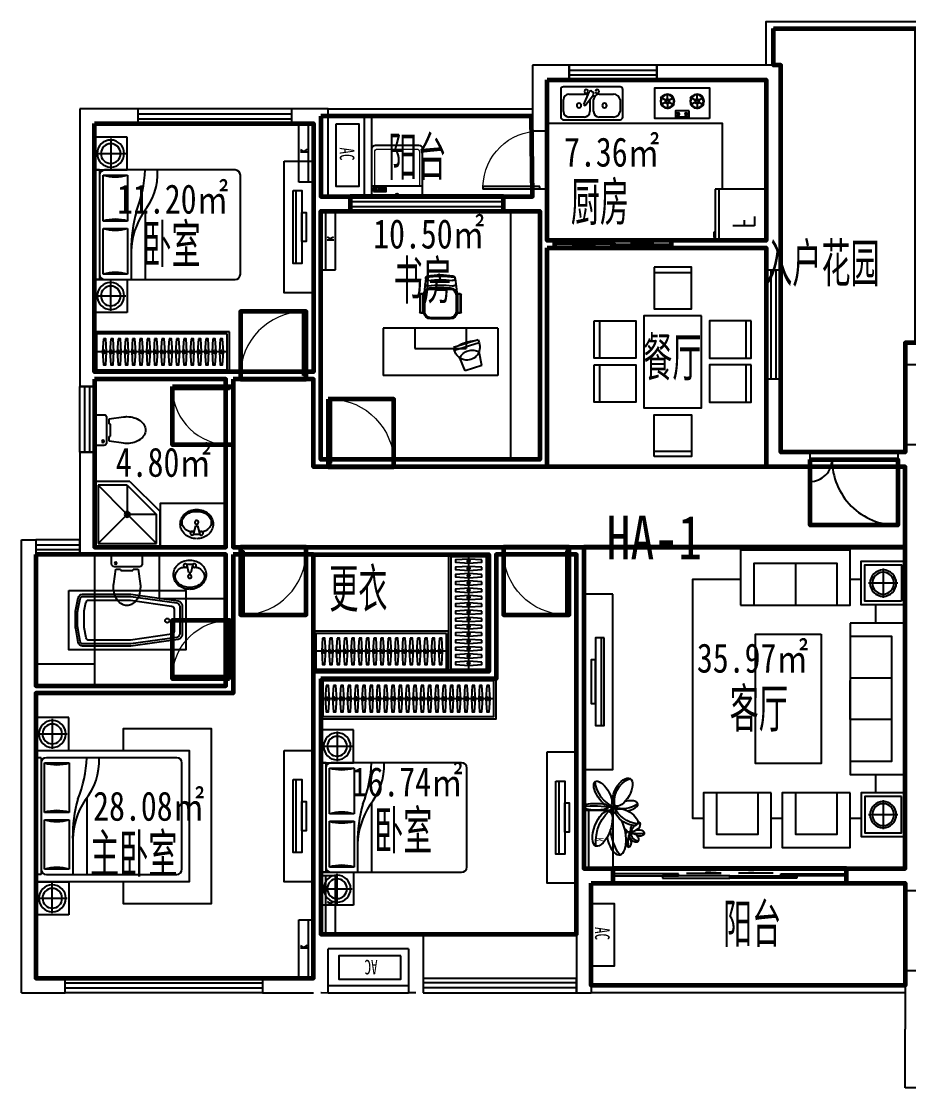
# Model space of a CAD drawing. Extents: x -546498 to -519398, y -751114 to -736514.
# Drawn here: x -546498 to -534348, y -751114 to -736514 of the extents above; entities that cross this region are included whole.
import ezdxf

# ---------------------------------------------------------------- set-up
doc = ezdxf.new("R2010")
doc.units = 0
doc.header["$LTSCALE"] = 1000
doc.header["$MEASUREMENT"] = 0
doc.linetypes.add('HIDDEN', pattern=[7.5, 5, -2.5])
doc.layers.get('0').update_dxf_attribs({"linetype": 'CONTINUOUS'})
for name, color, linetype in [('Balcony(阳台)', 11, 'CONTINUOUS'), ('Elec(电器)', 33, 'CONTINUOUS'), ('F', 8, 'CONTINUOUS'), ('FURN', 8, 'CONTINUOUS'), ('Furniture(家具)', 8, 'CONTINUOUS'), ('Lvtry(厨卫)', 136, 'CONTINUOUS'), ('Text(文字)', 7, 'CONTINUOUS'), ('TOTHER', 223, 'CONTINUOUS'), ('WALL', 2, 'CONTINUOUS'), ('WINDOW', 4, 'CONTINUOUS'), ('WINDOW_GROUND', 4, 'CONTINUOUS'), ('房间面积', 33, 'CONTINUOUS')]:
    doc.layers.add(name, color=color, linetype=linetype)
for name, color, linetype, lineweight in [('GT_卧室', 1, 'CONTINUOUS', 60), ('GT_卫生间', 5, 'CONTINUOUS', 60), ('GT_厨房', 4, 'CONTINUOUS', 60), ('GT_客厅', 2, 'CONTINUOUS', 60), ('GT_花园', 74, 'CONTINUOUS', 60), ('GT_衣帽间', 63, 'CONTINUOUS', 60), ('GT_过道', 30, 'CONTINUOUS', 60), ('GT_门', 80, 'CONTINUOUS', 60), ('GT_阳台', 6, 'CONTINUOUS', 60), ('GT_餐厅', 3, 'CONTINUOUS', 60)]:
    doc.layers.add(name, color=color, linetype=linetype, lineweight=lineweight)
doc.layers.add('GT_阳光房', color=240, linetype='CONTINUOUS', lineweight=60, true_color=0xf7085c)
doc.layers.get('0').off()
doc.styles.add('-黑体', font='simhei.ttf', dxfattribs={"width": 0.8})
doc.styles.add('_ZBHZ', font='simhei.ttf', dxfattribs={"width": 0.8})
doc.styles.add('HZ', font='zbtxt.shx', dxfattribs={"bigfont": 'zbhz.shx'})

# ---------------------------------------------------------------- blocks, each defined once
blk = doc.blocks.new('*U38')
blk.add_line((-970, -275), (820, -275))
for points in [[(-1000, 0), (850, 0), (850, -550), (-1000, -550)], [(-970, -30), (820, -30), (820, -520), (-970, -520)]]:
    blk.add_lwpolyline(points, close=True)
at = {"elevation": 0}
for points in [[(-874, -95), (-862, -275), (-874, -455), (-906, -455), (-918, -275), (-906, -95)], [(-774, -95), (-762, -275), (-774, -455), (-806, -455), (-818, -275), (-806, -95)], [(-674, -95), (-662, -275), (-674, -455), (-706, -455), (-718, -275), (-706, -95)], [(-574, -95), (-562, -275), (-574, -455), (-606, -455), (-618, -275), (-606, -95)], [(-474, -95), (-462, -275), (-474, -455), (-506, -455), (-518, -275), (-506, -95)], [(-374, -95), (-362, -275), (-374, -455), (-406, -455), (-418, -275), (-406, -95)], [(-274, -95), (-262, -275), (-274, -455), (-306, -455), (-318, -275), (-306, -95)], [(-174, -95), (-162, -275), (-174, -455), (-206, -455), (-218, -275), (-206, -95)], [(-74, -95), (-62, -275), (-74, -455), (-106, -455), (-118, -275), (-106, -95)], [(26, -95), (38, -275), (26, -455), (-6, -455), (-18, -275), (-6, -95)], [(126, -95), (138, -275), (126, -455), (94, -455), (82, -275), (94, -95)], [(226, -95), (238, -275), (226, -455), (194, -455), (182, -275), (194, -95)], [(326, -95), (338, -275), (326, -455), (294, -455), (282, -275), (294, -95)], [(426, -95), (438, -275), (426, -455), (394, -455), (382, -275), (394, -95)], [(526, -95), (538, -275), (526, -455), (494, -455), (482, -275), (494, -95)], [(626, -95), (638, -275), (626, -455), (594, -455), (582, -275), (594, -95)], [(726, -95), (738, -275), (726, -455), (694, -455), (682, -275), (694, -95)]]:
    blk.add_lwpolyline(points, close=True, dxfattribs=at)
at = {"ltscale": 15, "elevation": 0}
for points in [[(-894, -255), (-886, -255), (-886, -295), (-894, -295)], [(-794, -255), (-786, -255), (-786, -295), (-794, -295)], [(-694, -255), (-686, -255), (-686, -295), (-694, -295)], [(-594, -255), (-586, -255), (-586, -295), (-594, -295)], [(-494, -255), (-486, -255), (-486, -295), (-494, -295)], [(-394, -255), (-386, -255), (-386, -295), (-394, -295)], [(-294, -255), (-286, -255), (-286, -295), (-294, -295)], [(-194, -255), (-186, -255), (-186, -295), (-194, -295)], [(-94, -255), (-86, -255), (-86, -295), (-94, -295)], [(6, -255), (14, -255), (14, -295), (6, -295)], [(106, -255), (114, -255), (114, -295), (106, -295)], [(206, -255), (214, -255), (214, -295), (206, -295)], [(306, -255), (314, -255), (314, -295), (306, -295)], [(406, -255), (414, -255), (414, -295), (406, -295)], [(506, -255), (514, -255), (514, -295), (506, -295)], [(606, -255), (614, -255), (614, -295), (606, -295)], [(706, -255), (714, -255), (714, -295), (706, -295)]]:
    blk.add_lwpolyline(points, close=True, dxfattribs=at)
blk = doc.blocks.new('*U40')
blk.add_line((-970, -275), (570, -275))
for points in [[(-1000, 0), (600, 0), (600, -550), (-1000, -550)], [(-970, -30), (570, -30), (570, -520), (-970, -520)]]:
    blk.add_lwpolyline(points, close=True)
at = {"elevation": 0}
for points in [[(-874, -95), (-862, -275), (-874, -455), (-906, -455), (-918, -275), (-906, -95)], [(-774, -95), (-762, -275), (-774, -455), (-806, -455), (-818, -275), (-806, -95)], [(-674, -95), (-662, -275), (-674, -455), (-706, -455), (-718, -275), (-706, -95)], [(-574, -95), (-562, -275), (-574, -455), (-606, -455), (-618, -275), (-606, -95)], [(-474, -95), (-462, -275), (-474, -455), (-506, -455), (-518, -275), (-506, -95)], [(-374, -95), (-362, -275), (-374, -455), (-406, -455), (-418, -275), (-406, -95)], [(-274, -95), (-262, -275), (-274, -455), (-306, -455), (-318, -275), (-306, -95)], [(-174, -95), (-162, -275), (-174, -455), (-206, -455), (-218, -275), (-206, -95)], [(-74, -95), (-62, -275), (-74, -455), (-106, -455), (-118, -275), (-106, -95)], [(26, -95), (38, -275), (26, -455), (-6, -455), (-18, -275), (-6, -95)], [(126, -95), (138, -275), (126, -455), (94, -455), (82, -275), (94, -95)], [(226, -95), (238, -275), (226, -455), (194, -455), (182, -275), (194, -95)], [(326, -95), (338, -275), (326, -455), (294, -455), (282, -275), (294, -95)], [(426, -95), (438, -275), (426, -455), (394, -455), (382, -275), (394, -95)], [(526, -95), (538, -275), (526, -455), (494, -455), (482, -275), (494, -95)]]:
    blk.add_lwpolyline(points, close=True, dxfattribs=at)
at = {"ltscale": 15, "elevation": 0}
for points in [[(-894, -255), (-886, -255), (-886, -295), (-894, -295)], [(-794, -255), (-786, -255), (-786, -295), (-794, -295)], [(-694, -255), (-686, -255), (-686, -295), (-694, -295)], [(-594, -255), (-586, -255), (-586, -295), (-594, -295)], [(-494, -255), (-486, -255), (-486, -295), (-494, -295)], [(-394, -255), (-386, -255), (-386, -295), (-394, -295)], [(-294, -255), (-286, -255), (-286, -295), (-294, -295)], [(-194, -255), (-186, -255), (-186, -295), (-194, -295)], [(-94, -255), (-86, -255), (-86, -295), (-94, -295)], [(6, -255), (14, -255), (14, -295), (6, -295)], [(106, -255), (114, -255), (114, -295), (106, -295)], [(206, -255), (214, -255), (214, -295), (206, -295)], [(306, -255), (314, -255), (314, -295), (306, -295)], [(406, -255), (414, -255), (414, -295), (406, -295)], [(506, -255), (514, -255), (514, -295), (506, -295)]]:
    blk.add_lwpolyline(points, close=True, dxfattribs=at)
blk = doc.blocks.new('座厕')
for p, q in [((128, 210), (0, 210)), ((0, 210), (0, -210)), ((168, -170), (168, 170)), ((400, 181), (202, 152)), ((202, 152), (202, 90)), ((202, 90), (220, 82)), ((220, 82), (220, -80)), ((220, -80), (202, -85)), ((202, -85), (202, -152)), ((0, -210), (128, -210)), ((202, -152), (398, -181))]:
    blk.add_line(p, q)
blk.add_circle((118, 154), 14.5)
for centre, radius, start, end in [((128, 170), 40, 360, 90), ((446, -168), 352, 90.2924, 97.7689), ((446, -168), 352, 73.6387, 90.2924), ((470, -85), 266, 54.4566, 73.6387), ((508, -33), 201, 30.1295, 54.4566), ((565, 1), 135, 0.2924, 30.1295), ((565, 1), 135, 330.4554, 0.2924), ((469, 85), 266, 286.9462, 306.1283), ((507, 33), 201, 306.1283, 330.4554), ((128, -170), 40, 270, 360), ((444, 168), 352, 262.5124, 270.2924), ((444, 168), 352, 270.2924, 286.9462)]:
    blk.add_arc(centre, radius, start, end)
blk = doc.blocks.new('浴缸')
blk.add_lwpolyline([(50, 0), (1650, 0), (1650, -810), (50, -810)], close=True)
for points in [[(236, -50), (899, -50), (1548, -142, -0.373608), (1600, -201), (1600, -405), (1600, -609, -0.373608), (1548, -668), (899, -760), (238, -760, -0.362448), (178, -711), (144, -520, -0.045009), (141, -493), (141, -290, -0.050682), (144, -260), (178, -98, -0.356057)], [(897, -80), (1527, -169, -0.373608), (1570, -219), (1570, -405), (1570, -591, -0.373608), (1527, -641), (897, -730), (246, -730, -0.362448), (206, -697), (173, -514, -0.045009), (171, -493), (171, -290, -0.050682), (174, -266), (205, -112, -0.356057), (245, -80)], [(893, -130), (1457, -214, -0.373608), (1491, -253), (1491, -405), (1491, -557, -0.373608), (1457, -596), (893, -680), (327, -680, -0.362448), (287, -647), (261, -504, -0.045009), (260, -493), (260, -290, -0.050682), (262, -278), (285, -162, -0.356057), (324, -130)]]:
    blk.add_lwpolyline(points, format="xyb", close=True)
blk.add_circle((1398, -411), 29)
blk = doc.blocks.new('tp')
at = {"color": 0, "linetype": 'ByBlock'}
for p, q in [((2850583, -345414), (2850658, -345414)), ((2850583, -345426), (2850608, -345526)), ((2850633, -345526), (2850658, -345426)), ((2850530, -345451), (2850590, -345451)), ((2850608, -345526), (2850633, -345526)), ((2850652, -345451), (2850712, -345451))]:
    blk.add_line(p, q, dxfattribs=at)
for centre, major_axis, ratio, start_param, end_param in [((2850597, -345562), (-144, 144), 1, -0.061269, 0.346813), ((2850611, -345578), (-159, 159), 1, -0.435125, -0.061269), ((2850558, -345426), (2.1, 24.9), 1, 0.868674, 7.151859), ((2850620, -345604), (-44, 249), 0.999878, -0.176393, 0.176393), ((2850620, -345604), (45, 249), 0.999756, -0.176393, 0.176393), ((2850683, -345426), (5.4, 24.4), 1, 1.004197378192654, 7.287382685372238), ((2850630, -345578), (116, 193), 0.999887, -0.186928, 0.186928), ((2850645, -345562), (-144, 144), 1, 4.360549, 4.768631), ((2850574, -345551), (126, 126), 1, 1.917609, 2.353681), ((2850574, -345551), (174, 38), 0.999747, 2.923557, 3.359629), ((2850534, -345576), (80.5, 80.5), 1, 1.849085, 2.353681), ((2850534, -345576), (110, 28), 0.999659, 2.889295, 3.393891), ((2850576, -345599), (114, 114), 1, 1.345924, 1.849085), ((2850530, -345526), (-53, 53), 1, -0.787912, -0.224872), ((2850621, -345576), (6.4, 24.2), 1, 1.043822435104645, 7.327007742284231), ((2850712, -345526), (53, 53), 1, 0.191139, 0.782884), ((2850638, -345635), (-146, 146), 1, -1.431413, -1.379657), ((2850665, -345599), (114, 114), 1, 5.999869, 6.422569), ((2850707, -345576), (-80.5, 80.5), 1, 3.924477, 4.429073), ((2850707, -345576), (-110, 29), 0.99966, 2.889295, 3.39389), ((2850667, -345551), (-38, 174), 0.999939, 4.494353, 4.930425), ((2850667, -345551), (-174, 39), 0.99981, 2.923557, 3.359629), ((2850597, -345541), (144, 144), 1, 2.789752, 3.197835), ((2850576, -345553), (114, 114), 1, 2.858276, 3.280976), ((2850611, -345524), (-159, 159), 1, 1.627038, 2.000894), ((2850603, -345517), (94, 183), 0.999861, 2.970446, 3.312739), ((2850621, -345460), (-188, 188), 1, 2.052473, 2.353681), ((2850621, -345460), (-39, 263), 0.999727, 2.990989, 3.292197), ((2850638, -345517), (-93, 184), 0.99986, 2.970446, 3.312739), ((2850630, -345524), (-115, 194), 0.999887, 2.954665, 3.32852), ((2850665, -345553), (-114, 114), 1, 2.997182, 3.419881), ((2850645, -345541), (-144, 144), 1, 3.080323, 3.488406), ((2850621, -345499), (45, 249), 0.999878, 2.965199, 3.317986), ((2850621, -345499), (-44, 249), 0.999756, 2.965199, 3.317986)]:
    blk.add_ellipse(centre, major_axis=major_axis, ratio=ratio, start_param=start_param, end_param=end_param, dxfattribs=at)
blk = doc.blocks.new('双人床1')
at = {"layer": 'Furniture(家具)', "ltscale": 30}
for p, q in [((810815, -158427), (810365, -158427)), ((810365, -158427), (810365, -158877)), ((810590, -158447), (810590, -158857)), ((810815, -158877), (810815, -158427)), ((810385, -158652), (810796, -158652)), ((810365, -158877), (810365, -160377)), ((810438, -158877), (810365, -158877)), ((810365, -158877), (810815, -158877)), ((810435, -158877), (810435, -160377)), ((810484, -159576), (810484, -158949)), ((810484, -158949), (810821, -158949)), ((812293, -158877), (810508, -158877)), ((810821, -158949), (810821, -159576)), ((812365, -160305), (812365, -158949)), ((811062, -159431), (811062, -160377)), ((810821, -159576), (810484, -159576)), ((810484, -160305), (810484, -159678)), ((810484, -159678), (810821, -159678)), ((810821, -159678), (810821, -160305)), ((810869, -159979), (810869, -160377)), ((810821, -160305), (810484, -160305)), ((810438, -160377), (810365, -160377)), ((810365, -160827), (810365, -160377)), ((810365, -160377), (810815, -160377)), ((810508, -160377), (812293, -160377)), ((810590, -160807), (810590, -160397)), ((810815, -160377), (810815, -160827)), ((810385, -160602), (810796, -160602)), ((810815, -160827), (810365, -160827))]:
    blk.add_line(p, q, dxfattribs=at)
for centre, radius, start, end in [((810590, -158652), 185, 0, 359.7478), ((810590, -158652), 135, 0, 359.6531), ((810508, -158949), 72.3, 90, 180), ((810652, -158371), 602, 253.7398, 286.2602), ((809291, -158796), 1773, 338.5931, 357.384), ((810381, -158913), 852, 320.4539, 2.4327), ((812293, -158949), 72.3, 0, 90), ((810652, -160154), 602, 73.7398, 106.2602), ((812730, -159957), 1861, 163.9608, 180.6772), ((811937, -160033), 1069, 147.2925, 177.771), ((810652, -159100), 602, 253.7398, 286.2602), ((810508, -160305), 72.3, 180, 270), ((810652, -160883), 602, 73.7398, 106.2602), ((812293, -160305), 72.3, 270, 0), ((810590, -160602), 185, 0.2522, 0), ((810590, -160602), 135, 0.3469, 0)]:
    blk.add_arc(centre, radius, start, end, dxfattribs=at)
blk = doc.blocks.new('*U39')
blk.add_line((-970, -275), (1370, -275))
for points in [[(-1000, 0), (1400, 0), (1400, -550), (-1000, -550)], [(-970, -30), (1370, -30), (1370, -520), (-970, -520)]]:
    blk.add_lwpolyline(points, close=True)
at = {"elevation": 0}
for points in [[(-874, -95), (-862, -275), (-874, -455), (-906, -455), (-918, -275), (-906, -95)], [(-774, -95), (-762, -275), (-774, -455), (-806, -455), (-818, -275), (-806, -95)], [(-674, -95), (-662, -275), (-674, -455), (-706, -455), (-718, -275), (-706, -95)], [(-574, -95), (-562, -275), (-574, -455), (-606, -455), (-618, -275), (-606, -95)], [(-474, -95), (-462, -275), (-474, -455), (-506, -455), (-518, -275), (-506, -95)], [(-374, -95), (-362, -275), (-374, -455), (-406, -455), (-418, -275), (-406, -95)], [(-274, -95), (-262, -275), (-274, -455), (-306, -455), (-318, -275), (-306, -95)], [(-174, -95), (-162, -275), (-174, -455), (-206, -455), (-218, -275), (-206, -95)], [(-74, -95), (-62, -275), (-74, -455), (-106, -455), (-118, -275), (-106, -95)], [(26, -95), (38, -275), (26, -455), (-6, -455), (-18, -275), (-6, -95)], [(126, -95), (138, -275), (126, -455), (94, -455), (82, -275), (94, -95)], [(226, -95), (238, -275), (226, -455), (194, -455), (182, -275), (194, -95)], [(326, -95), (338, -275), (326, -455), (294, -455), (282, -275), (294, -95)], [(426, -95), (438, -275), (426, -455), (394, -455), (382, -275), (394, -95)], [(526, -95), (538, -275), (526, -455), (494, -455), (482, -275), (494, -95)], [(626, -95), (638, -275), (626, -455), (594, -455), (582, -275), (594, -95)], [(726, -95), (738, -275), (726, -455), (694, -455), (682, -275), (694, -95)], [(826, -95), (838, -275), (826, -455), (794, -455), (782, -275), (794, -95)], [(926, -95), (938, -275), (926, -455), (894, -455), (882, -275), (894, -95)], [(1026, -95), (1038, -275), (1026, -455), (994, -455), (982, -275), (994, -95)], [(1126, -95), (1138, -275), (1126, -455), (1094, -455), (1082, -275), (1094, -95)], [(1226, -95), (1238, -275), (1226, -455), (1194, -455), (1182, -275), (1194, -95)], [(1326, -95), (1338, -275), (1326, -455), (1294, -455), (1282, -275), (1294, -95)]]:
    blk.add_lwpolyline(points, close=True, dxfattribs=at)
at = {"ltscale": 15, "elevation": 0}
for points in [[(-894, -255), (-886, -255), (-886, -295), (-894, -295)], [(-794, -255), (-786, -255), (-786, -295), (-794, -295)], [(-694, -255), (-686, -255), (-686, -295), (-694, -295)], [(-594, -255), (-586, -255), (-586, -295), (-594, -295)], [(-494, -255), (-486, -255), (-486, -295), (-494, -295)], [(-394, -255), (-386, -255), (-386, -295), (-394, -295)], [(-294, -255), (-286, -255), (-286, -295), (-294, -295)], [(-194, -255), (-186, -255), (-186, -295), (-194, -295)], [(-94, -255), (-86, -255), (-86, -295), (-94, -295)], [(6, -255), (14, -255), (14, -295), (6, -295)], [(106, -255), (114, -255), (114, -295), (106, -295)], [(206, -255), (214, -255), (214, -295), (206, -295)], [(306, -255), (314, -255), (314, -295), (306, -295)], [(406, -255), (414, -255), (414, -295), (406, -295)], [(506, -255), (514, -255), (514, -295), (506, -295)], [(606, -255), (614, -255), (614, -295), (606, -295)], [(706, -255), (714, -255), (714, -295), (706, -295)], [(806, -255), (814, -255), (814, -295), (806, -295)], [(906, -255), (914, -255), (914, -295), (906, -295)], [(1006, -255), (1014, -255), (1014, -295), (1006, -295)], [(1106, -255), (1114, -255), (1114, -295), (1106, -295)], [(1206, -255), (1214, -255), (1214, -295), (1206, -295)], [(1306, -255), (1314, -255), (1314, -295), (1306, -295)]]:
    blk.add_lwpolyline(points, close=True, dxfattribs=at)
blk = doc.blocks.new('电视2000')
at = {"linetype": 'ByBlock'}
blk.add_line((847927, -171854), (847927, -172854), dxfattribs=at)
for points in [[(848087, -171454), (847687, -171454), (847687, -173254), (848087, -173254), (848087, -171454)], [(847967, -171854), (847847, -171854), (847847, -172854), (847967, -172854), (847967, -171854)], [(847847, -172154), (847787, -172154), (847787, -172554), (847847, -172554), (847847, -172154)]]:
    blk.add_lwpolyline(points, dxfattribs=at)
blk = doc.blocks.new('1800c')
at = {"layer": 'Furniture(家具)', "ltscale": 30}
for p, q in [((844237, -168104), (843787, -168104)), ((843787, -168104), (843787, -168554)), ((844012, -168124), (844012, -168534)), ((844237, -168554), (844237, -168104)), ((843807, -168329), (844217, -168329)), ((843787, -168554), (844237, -168554)), ((843787, -168654), (843787, -170254)), ((843860, -168654), (843787, -168654)), ((843857, -168654), (843857, -170254)), ((843905, -169403), (843905, -168726)), ((843905, -168726), (844243, -168726)), ((845715, -168654), (843930, -168654)), ((844243, -168726), (844243, -169403)), ((845787, -170181), (845787, -168726)), ((844484, -169208), (844484, -170254)), ((844243, -169403), (843905, -169403)), ((843905, -170181), (843905, -169505)), ((843905, -169505), (844243, -169505)), ((844243, -169505), (844243, -170181)), ((844291, -169756), (844291, -170254)), ((844243, -170181), (843905, -170181)), ((843860, -170254), (843787, -170254)), ((843787, -170804), (843787, -170354)), ((843787, -170354), (844237, -170354)), ((843930, -170254), (845715, -170254)), ((844012, -170784), (844012, -170374)), ((844237, -170354), (844237, -170804)), ((843807, -170579), (844217, -170579)), ((844237, -170804), (843787, -170804))]:
    blk.add_line(p, q, dxfattribs=at)
at = {"layer": 'Furniture(家具)', "linetype": 'ByBlock'}
for points in [[(844987, -168554), (844987, -168254), (846187, -168254), (846187, -170654), (844987, -170654), (844987, -170354)], [(843787, -168554), (845887, -168554), (845887, -170354), (843787, -170354), (843787, -168554)]]:
    blk.add_lwpolyline(points, dxfattribs=at)
at = {"layer": 'Furniture(家具)', "ltscale": 30}
for centre, radius, start, end in [((844012, -168329), 185, 0, 359.7478), ((844012, -168329), 135, 0, 359.6531), ((843930, -168726), 72.3, 90, 180), ((844074, -168148), 602, 253.7398, 286.2602), ((842712, -168573), 1773, 338.5931, 357.384), ((843803, -168690), 852, 320.4539, 2.4327), ((845715, -168726), 72.3, 0, 90), ((846151, -169734), 1861, 163.9608, 180.6772), ((845359, -169810), 1069, 147.2925, 177.771), ((844074, -169981), 602, 73.7398, 106.2602), ((844074, -168926), 602, 253.7398, 286.2602), ((843930, -170181), 72.3, 180, 270), ((844074, -170760), 602, 73.7398, 106.2602), ((845715, -170181), 72.3, 270, 0), ((844012, -170579), 185, 0.2522, 0), ((844012, -170579), 135, 0.3469, 0)]:
    blk.add_arc(centre, radius, start, end, dxfattribs=at)
blk = doc.blocks.new('电视2400')
at = {"layer": 'Furniture(家具)', "linetype": 'ByBlock'}
blk.add_line((826979, -148586), (826979, -149786), dxfattribs=at)
for points in [[(826819, -147986), (827219, -147986), (827219, -150386), (826819, -150386), (826819, -147986)], [(826939, -148586), (827059, -148586), (827059, -149786), (826939, -149786), (826939, -148586)], [(827059, -148886), (827119, -148886), (827119, -149486), (827059, -149486), (827059, -148886)]]:
    blk.add_lwpolyline(points, dxfattribs=at)
blk = doc.blocks.new('eteyergd')
at = {"layer": 'F'}
for centre, radius, start, end in [((342394, -98401, 0), 1138, 171.5217, 191.825), ((340873, -98839, 0), 440, 23.5051, 83.1608), ((341755, -99000, 0), 591, 85.0898, 144.1824), ((341193, -99000, 0), 334, 72.8622, 158.9259), ((340953, -98782, 0), 343, 323.4204, 20.9383), ((341528, -99296, 0), 685, 102.9144, 111.8349), ((341094, -99030, 0), 411, 6.6066, 64.1244), ((341528, -99296, 0), 685, 54.317, 85.7335), ((341328, -98880, 0), 288, 0.388, 13.1363), ((341714, -99098, 0), 240, 113.8971, 159.6068), ((341305, -99002, 0), 335, 346.7091, 21.2772), ((341741, -99214, 0), 359, 76.3806, 109.341), ((341588, -99045, 0), 167, 19.8869, 77.9811)]:
    blk.add_arc(centre, radius, start, end, dxfattribs=at)
at = {"layer": 'F', "extrusion": (0, 0, -1)}
for centre, major_axis, ratio, start_param, end_param in [((341269, -98411, 0), (-1, 177), 0.266905, 3.141593, 9.424778), ((341567, -98501, 0), (239, 90), 0.429276, 3.141593, 9.424778), ((341257, -98843, 0), (29, 144), 0.445551, -0.328236, 0.22653), ((341409, -98833, 0), (-93, 149), 0.445551, 3.141593, 9.424778), ((341639, -98687, 0), (-289, 53), 0.445551, -0.35533, 0.120516), ((341639, -98687, 0), (-289, 53), 0.445551, 1.666814, 5.314404), ((341257, -98843, 0), (29, 144), 0.445551, 1.472473, 4.829151), ((341598, -98792, 0), (-15.3, 47.3), 0.65203, 2.341316, 4.653778), ((341765, -98861, 0), (-60.1, 4.2), 0.535233, 3.141593, 9.424778), ((341540, -98953, 0), (51.2, 61.3), 0.592137, -1.264643, 3.721586), ((341628, -98992, 0), (-2.8, 87.4), 0.460572, 1.423367, 5.029796), ((341628, -98992, 0), (-2.8, 87.4), 0.460572, -0.608144, 0.237276)]:
    blk.add_ellipse(centre, major_axis=major_axis, ratio=ratio, start_param=start_param, end_param=end_param, dxfattribs=at)
for centre, major_axis, ratio in [((341087, -98507, 0), (-162, 105), 0.422693), ((341069, -98776, 0), (187, 104), 0.486862), ((341695, -98938, 0), (-50.2, 50.2), 0.673017)]:
    blk.add_ellipse(centre, major_axis=major_axis, ratio=ratio, dxfattribs=at)
blk = doc.blocks.new('沙发3')
at = {"layer": 'Furniture(家具)', "linetype": 'ByBlock'}
for p, q in [((800668, -138738), (800668, -139308)), ((801238, -138738), (801238, -139308))]:
    blk.add_line(p, q, dxfattribs=at)
at = {"layer": 'Furniture(家具)'}
blk.add_lwpolyline([(801988, -139308), (799918, -139308), (799918, -138558), (801988, -138558)], close=True, dxfattribs=at)
for points in [[(800098, -139308), (800098, -138738), (801808, -138738), (801808, -139308)], [(800668, -139308), (801202, -139308)]]:
    blk.add_lwpolyline(points, dxfattribs=at)
blk = doc.blocks.new('沙发2')
at = {"layer": 'Furniture(家具)', "linetype": 'ByBlock'}
blk.add_line((804961, -135752), (804961, -136322), dxfattribs=at)
at = {"layer": 'Furniture(家具)'}
blk.add_lwpolyline([(805711, -136322), (804211, -136322), (804211, -135572), (805711, -135572)], close=True, dxfattribs=at)
for points in [[(804391, -136322), (804391, -135752), (805531, -135752), (805531, -136322)], [(804961, -136322), (804925, -136322)]]:
    blk.add_lwpolyline(points, dxfattribs=at)
blk = doc.blocks.new('台灯1')
at = {"layer": 'Furniture(家具)', "linetype": 'ByBlock'}
for p, q in [((810329, -169546), (810329, -169946)), ((810129, -169746), (810529, -169746))]:
    blk.add_line(p, q, dxfattribs=at)
for radius in [180, 150]:
    blk.add_circle((810329, -169746), radius, dxfattribs=at)
blk = doc.blocks.new('沙发1')
at = {"layer": 'Furniture(家具)'}
blk.add_lwpolyline([(810851, -180882), (809921, -180882), (809921, -180132), (810851, -180132)], close=True, dxfattribs=at)
for points in [[(810101, -180882), (810101, -180312), (810671, -180312), (810671, -180882)], [(810671, -180882), (810636, -180882)]]:
    blk.add_lwpolyline(points, dxfattribs=at)
blk = doc.blocks.new('地毯')
at = {"layer": 'Furniture(家具)', "linetype": 'ByBlock'}
blk.add_line((809571, -178312), (809571, -178062), dxfattribs=at)
for points in [[(809771, -175392), (809921, -175392)], [(811421, -175392), (812081, -175392), (812081, -178662), (811931, -178662)], [(809571, -175992), (809571, -175742)], [(809921, -178662), (809771, -178662)], [(811001, -178662), (810851, -178662)]]:
    blk.add_lwpolyline(points, dxfattribs=at)
blk = doc.blocks.new('沙发组合')
at = {"layer": 'Furniture(家具)', "linetype": 'ByBlock'}
for points in [[(809171, -175742), (809771, -175742), (809771, -175142), (809171, -175142)], [(809221, -175692), (809721, -175692), (809721, -175192), (809221, -175192)], [(809171, -178312), (809771, -178312), (809771, -178912), (809171, -178912)], [(809221, -178362), (809721, -178362), (809721, -178862), (809221, -178862)]]:
    blk.add_lwpolyline(points, close=True, dxfattribs=at)
blk.add_lwpolyline([(810321, -176142), (810321, -177912), (811221, -177912), (811221, -176142), (810321, -176142)], dxfattribs=at)
for name, p in [('沙发2', (5711, -39421)), ('台灯1', (-858, -5697)), ('地毯', (0, 0)), ('台灯1', (-858, -8867))]:
    blk.add_blockref(name, p, dxfattribs=at)
for name, p, rotation in [('沙发3', (670613, -977980), 90), ('沙发1', (1620773, -359194), 180), ('沙发1', (1621853, -359194), 180)]:
    blk.add_blockref(name, p, dxfattribs=dict(at, rotation=rotation))
blk = doc.blocks.new('A$C0C6E27F8')
at = {"layer": 'FURN'}
for p, q in [((0, 1568), (0, 0)), ((648, 1568), (0, 1568)), ((648, 1568), (648, 0)), ((137, 1350), (66, 1124)), ((137, 1350), (324, 1312)), ((448, 1313), (343, 977)), ((490, 1299), (385, 964)), ((490, 1299), (448, 1313)), ((66, 1124), (241, 1049)), ((369, 433), (369, 1135)), ((648, 1135), (369, 1135)), ((856, 1027), (856, 1053)), ((862, 1027), (862, 1053)), ((869, 1066), (1106, 1066)), ((869, 1060), (1106, 1060)), ((1113, 1053), (1113, 1027)), ((1119, 1053), (1119, 1027)), ((343, 977), (385, 964)), ((774, 915), (774, 652)), ((790, 915), (790, 652)), ((1106, 1019), (869, 1019)), ((1106, 1014), (869, 1014)), ((1106, 1014), (869, 1014)), ((1102, 1014), (873, 1014)), ((1102, 997), (873, 997)), ((1257, 992), (1102, 1014)), ((1184, 652), (1184, 915)), ((1201, 652), (1201, 915)), ((1227, 945), (1226, 964)), ((1327, 983), (1257, 992)), ((1201, 830), (1201, 737)), ((1227, 620), (1225, 602)), ((856, 515), (856, 541)), ((862, 515), (862, 541)), ((869, 554), (1106, 554)), ((869, 554), (1106, 554)), ((869, 548), (1106, 548)), ((1106, 507), (869, 507)), ((1106, 502), (869, 502)), ((873, 570), (1102, 570)), ((873, 554), (1102, 554)), ((1256, 574), (1102, 554)), ((1113, 541), (1113, 515)), ((1119, 541), (1119, 515)), ((1327, 582), (1256, 574)), ((649, 433), (369, 433)), ((648, 0), (0, 0))]:
    blk.add_line(p, q, dxfattribs=at)
for centre, radius, start, end in [((387, 1147), 176, 69.7334, 255.3221), ((153, 1221), 194, 297.1555, 27.8831), ((-143, 1314), 624, 329.7446, 355.3107), ((869, 1053), 13.1, 90, 180), ((869, 1027), 13.1, 180, 270), ((869, 1053), 7.66, 90, 180), ((869, 1027), 7.66, 180, 270), ((1106, 1053), 13.1, 0, 90), ((1106, 1053), 7.66, 0, 90), ((1106, 1027), 7.66, 270, 0), ((1106, 1027), 13.1, 270, 0), ((873, 915), 98.5, 90, 180), ((873, 915), 82.1, 90, 180), ((1102, 915), 98.5, 0, 90), ((1102, 915), 82.1, 0, 90), ((1253, 964), 27.4, 82.6639, 179.9194), ((145, 782), 1094, 351.4477, 8.5523), ((1330, 952), 30.7, 94.3671, 192.7376), ((218, 782), 1094, 351.4477, 8.5523), ((1332, 950), 32.8, 8.5523, 98.5523), ((218, 782), 1144, 350.0128, 9.9872), ((218, 782), 1160, 351.4477, 8.5523), ((873, 652), 98.5, 180, 270), ((873, 652), 82.1, 180, 270), ((1102, 652), 82.1, 270, 0), ((1102, 652), 98.5, 270, 0), ((1253, 602), 27.4, 179.9194, 276.3911), ((1330, 616), 30.7, 167.2624, 265.6329), ((1332, 615), 32.8, 261.4477, 351.4477), ((869, 541), 13.1, 90, 180), ((869, 515), 13.1, 180, 270), ((869, 541), 7.66, 90, 180), ((869, 515), 7.66, 180, 270), ((1106, 541), 13.1, 0, 90), ((1106, 541), 7.66, 0, 90), ((1106, 515), 7.66, 270, 0), ((1106, 515), 13.1, 270, 0)]:
    blk.add_arc(centre, radius, start, end, dxfattribs=at)
blk = doc.blocks.new('*U14')
for p, q in [((172, -204), (172, -124)), ((578, -204), (578, -124)), ((148, -218), (78, -178)), ((148, -246), (78, -286)), ((172, -260), (172, -340)), ((197, -218), (266, -178)), ((197, -246), (266, -286)), ((553, -218), (484, -178)), ((553, -246), (484, -286)), ((578, -260), (578, -340)), ((602, -218), (672, -178)), ((602, -246), (672, -286))]:
    blk.add_line(p, q)
for points in [[(0, -470), (750, -470), (750, -50), (0, -50)], [(279, -365), (465, -365), (465, -447), (279, -447)]]:
    blk.add_lwpolyline(points, close=True)
for centre, radius in [((172, -232), 95.8), ((172, -232), 88.3), ((578, -232), 95.8), ((578, -232), 88.3), ((172, -232), 28.3), ((172, -232), 20.8), ((578, -232), 28.3), ((578, -232), 20.8), ((321, -408), 18.8), ((321, -408), 13.8), ((429, -408), 18.8), ((429, -408), 13.8)]:
    blk.add_circle(centre, radius)
blk = doc.blocks.new('*U33')
for p, q in [((-300, 0), (-300, -700)), ((400, 0), (-300, 0)), ((400, 0), (400, -700)), ((30, -162), (-98, -162)), ((-98, -162), (-98, -457)), ((-21, -303), (-98, -303)), ((400, -650), (-300, -650)), ((400, -700), (-300, -700)), ((-258, -700), (-258, -720)), ((-187, -720), (-258, -720)), ((-187, -700), (-187, -720))]:
    blk.add_line(p, q)
blk = doc.blocks.new('*U13')
at = {"linetype": 'Continuous'}
for p, q in [((0, -62), (0, -438)), ((812, -25), (37, -25)), ((112, -125), (325, -125)), ((387, -97), (314, -267)), ((336, -279), (447, -132)), ((422, -84), (440, -94)), ((525, -125), (724, -125)), ((850, -438), (850, -62)), ((37, -363), (37, -200)), ((314, -267), (336, -279)), ((400, -201), (400, -363)), ((450, -363), (450, -200)), ((812, -200), (812, -363)), ((325, -438), (112, -438)), ((724, -438), (525, -438)), ((37, -475), (812, -475))]:
    blk.add_line(p, q, dxfattribs=at)
for centre, radius, start, end in [((37, -62), 37.4, 90, 180), ((112, -200), 74.9, 90, 180), ((350, -87), 25, 1.8055, 0), ((325, -200), 74.9, 56.607, 90), ((410, -106), 25, 60, 159.4623), ((427, -116), 25, 320.5377, 60), ((525, -200), 74.9, 90, 180), ((500, -87), 25, 180, 178.1945), ((726, -212), 86.9, 7.9611, 91.1722), ((812, -62), 37.4, 0, 90), ((250, -281), 31.2, 0.8058, 0), ((600, -281), 31.2, 180, 179.1942), ((37, -438), 37.4, 180, 270), ((112, -363), 74.9, 180, 270), ((325, -363), 74.9, 270, 0), ((525, -363), 74.9, 180, 270), ((726, -351), 86.9, 268.8278, 352.0389), ((812, -438), 37.4, 270, 0)]:
    blk.add_arc(centre, radius, start, end, dxfattribs=at)
blk = doc.blocks.new('$plan$00002156')
for p, q in [((-450, 450, 0), (450, 450, 0)), ((-450, -450, 0), (-450, 450, 0)), ((450, 450, 0), (450, -37.5, 0)), ((-400, 400, 0), (400, 400, 0)), ((-400, 400, 0), (-26.2175, 26.2175, 0)), ((-400, -400, 0), (-400, 400, 0)), ((26.4075, 26.41, 0), (400, 400, 0)), ((400, 400, 0), (400, 0, 0)), ((0, 0, 0), (-25, 0, 0)), ((0, 0, 0), (0, 25, 0)), ((25, 0, 0), (0, 0, 0)), ((0, -25, 0), (0, 0, 0)), ((0, -400, 0), (400, 0, 0)), ((400, 0, 0), (37.5, 0, 0)), ((-400, -400, 0), (-26.5225, -26.5225, 0)), ((0, -400, 0), (0, -37.5, 0)), ((37.5, -450, 0), (450, -37.5, 0)), ((0, -400, 0), (-400, -400, 0)), ((37.5, -450, 0), (-450, -450, 0))]:
    blk.add_line(p, q)
for radius in [37.5, 25]:
    blk.add_circle((0, 0, 0), radius)
blk = doc.blocks.new('空调室内机1')
at = {"ltscale": 0.3}
blk.add_line((0, -67), (800, -67), dxfattribs=at)
blk.add_lwpolyline([(800, 0), (0, 0), (0, -400), (800, -400)], close=True, dxfattribs=at)
at = {"style": '_ZBHZ', "width": 0.65}
blk.add_text('K', height=100, dxfattribs=at).set_placement((378, -274))
blk = doc.blocks.new('空调室外机2')
at = {"ltscale": 0.5}
blk.add_lwpolyline([(0, 0), (850, 0), (850, 320), (0, 320)], close=True, dxfattribs=at)
at = {"ltscale": 0.5, "style": '_ZBHZ', "width": 0.65}
blk.add_text('AC', height=200, dxfattribs=at).set_placement((319, 55))
blk = doc.blocks.new('*U35')
at = {"linetype": 'HIDDEN', "ltscale": 0.3}
blk.add_line((0, -117), (800, -117), dxfattribs=at)
for p, q in [((408, -137), (408, -227)), ((448, -138), (408, -196)), ((445, -226), (420, -178))]:
    blk.add_line(p, q)
blk.add_lwpolyline([(800, -50), (0, -50), (0, -250), (800, -250)], close=True, dxfattribs=at)
blk = doc.blocks.new('$plan$00001623')
blk.add_lwpolyline([(295, -706), (-295, -706, -0.414214), (-345, -656), (-345, 0), (345, 0), (345, -656, -0.414214)], format="xyb", close=True)
at = {"lineweight": 13}
blk.add_lwpolyline([(307, -145), (307, -611, -0.414214), (267, -651), (-267, -651, -0.414214), (-307, -611), (-307, -145)], format="xyb", dxfattribs=at)
for points in [[(323, -72), (152, -72), (152, -120), (323, -120)], [(163, -86), (177, -86), (177, -99), (163, -99)], [(189, -86), (202, -86), (202, -99), (189, -99)], [(213, -86), (227, -86), (227, -99), (213, -99)], [(239, -86), (253, -86), (253, -99), (239, -99)], [(281, -110), (309, -110), (309, -80), (281, -80)]]:
    blk.add_lwpolyline(points, close=True)
blk.add_lwpolyline([(-71, -651), (-71, -623), (0, -623), (71, -623), (71, -651)])
blk.add_circle((0, -25), 16)
at = {"layer": 'TOTHER', "linetype": 'Continuous'}
blk.add_line((-341, -145), (342, -145), dxfattribs=at)
blk = doc.blocks.new('$DorLib2D$00000138')
at = {"color": 0, "linetype": 'Continuous'}
for p, q in [((-0.2875, 0), (-0.2875, 0.1538)), ((-0.2875, 0.1538), (0, 0.1538)), ((0, 0.1538), (0, 0)), ((0.2875, 0.1538), (0, 0.1538)), ((0.2875, 0), (0.2875, 0.1538)), ((-0.5, -0.1399), (-0.5, 0)), ((-0.5, 0), (-0.2187, 0)), ((0, 0), (-0.2875, 0)), ((-0.2187, 0), (-0.2187, -0.1399)), ((0, 0), (0.2875, 0)), ((0.2187, 0), (0.2187, -0.1399)), ((0.5, 0), (0.2187, 0)), ((0.5, 0), (0.5, -0.1946)), ((0.5, -0.1399), (0.5, 0)), ((-0.2187, -0.1399), (-0.5, -0.1399)), ((0.2187, -0.1399), (0.5, -0.1399)), ((-0.1857, -0.186), (-0.037, -0.186)), ((-0.037, -0.186), (-0.1019, -0.2583)), ((-0.1019, -0.2583), (-0.1019, -0.186)), ((0.1857, -0.186), (0.037, -0.186)), ((0.037, -0.186), (0.1019, -0.2583)), ((0.1019, -0.2583), (0.1019, -0.186))]:
    blk.add_line(p, q, dxfattribs=at)
blk = doc.blocks.new('$DorLib2D$00000001')
for p, q in [((0.45, 0.975), (0.5, 0.975)), ((0.45, 0), (0.45, 0.975)), ((0.5, 0), (0.5, 0.975)), ((0.5, 0), (0.45, 0))]:
    blk.add_line(p, q)
at = {"lineweight": 13}
blk.add_arc((0.475, 0), 0.975, 91.4693, 180, dxfattribs=at)
blk = doc.blocks.new('$WINLIB2D$00000001')
for p, q in [((-0.5, 0.5), (0.5, 0.5)), ((-0.5, 0.5), (-0.5, -0.5)), ((0.5, -0.5), (0.5, 0.5)), ((0.5, 0.1667), (-0.5, 0.1667)), ((0.5, -0.1667), (-0.5, -0.1667)), ((-0.5, -0.5), (0.5, -0.5))]:
    blk.add_line(p, q)
blk = doc.blocks.new('$DorLib2D$00000131')
at = {"color": 0, "linetype": 'Continuous'}
for p, q in [((0.15, 0.125), (0.2319, 0.1973)), ((0.2319, 0.1973), (0.2319, 0.125)), ((-0.5, 0.125), (-0.5, 0)), ((0.0192, 0.125), (-0.5, 0.125)), ((0.0192, 0), (0.0192, 0.125)), ((0.35, 0.125), (0.15, 0.125)), ((-0.5, 0), (0.0192, 0)), ((-0.024, 0), (0.5, 0)), ((-0.024, -0.125), (-0.024, 0)), ((0.5, 0), (0.5, -0.125)), ((-0.35, -0.125), (-0.15, -0.125)), ((-0.2319, -0.1973), (-0.2319, -0.125)), ((-0.15, -0.125), (-0.2319, -0.1973)), ((0.5, -0.125), (-0.024, -0.125))]:
    blk.add_line(p, q, dxfattribs=at)
blk = doc.blocks.new('$plan$00001030')
for p, q in [((-554, 998), (-42, 998)), ((46, 998), (558, 998)), ((-1217, 252), (-1217, -259)), ((1230, 252), (1230, -259)), ((-554, -1005), (-42, -1005)), ((46, -1005), (558, -1005))]:
    blk.add_line(p, q)
for points in [[(-554, 1070), (-554, 501), (-42, 501), (-42, 1070), (-554, 1070)], [(46, 1070), (46, 501), (558, 501), (558, 1070), (46, 1070)], [(-625, -400), (-625, 393), (638, 393), (638, -400), (-625, -400)], [(-1288, 252), (-719, 252), (-719, -259), (-1288, -259), (-1288, 252)], [(1301, 252), (732, 252), (732, -259), (1301, -259), (1301, 252)], [(-554, -1077), (-554, -507), (-42, -507), (-42, -1077), (-554, -1077)], [(46, -1077), (46, -507), (558, -507), (558, -1077), (46, -1077)]]:
    blk.add_lwpolyline(points)

msp = doc.modelspace()

# ---------------------------------------------------------------- linework, layer by layer
at = {"layer": 'Balcony(阳台)'}
for p, q in [((-542298, -737714), (-539498, -737714)), ((-542298, -737814), (-539498, -737814)), ((-541798, -738914), (-541798, -737814)), ((-541698, -738914), (-541698, -737814)), ((-542298, -749714), (-541198, -749714)), ((-542298, -749814), (-541198, -749814)), ((-534398, -749714), (-538698, -749714)), ((-534398, -749814), (-538698, -749814))]:
    msp.add_line(p, q, dxfattribs=at)
for points in [[(-536298, -737114), (-536298, -736514), (-534248, -736514)], [(-536198, -737114), (-536198, -736614), (-534248, -736614)]]:
    msp.add_lwpolyline(points, dxfattribs=at)
at = {"layer": 'Furniture(家具)'}
msp.add_lwpolyline([(-539398, -742514), (-539798, -742514), (-539798, -739114), (-539398, -739114)], close=True, dxfattribs=at)
at = {"layer": 'GT_卧室'}
for points in [[(-545498, -737914), (-542498, -737914), (-542498, -741314), (-545498, -741314), (-545498, -737914)], [(-543598, -743814), (-543598, -745714), (-546298, -745714), (-546298, -749614), (-542498, -749614), (-542498, -743814), (-543598, -743814)], [(-542398, -745514), (-542398, -749014), (-538898, -749014), (-538898, -743814), (-539998, -743814), (-539998, -745514), (-542398, -745514)]]:
    msp.add_lwpolyline(points, dxfattribs=at)
at = {"layer": 'GT_卫生间'}
for points in [[(-545498, -741414), (-545498, -743714), (-543698, -743714), (-543698, -741414), (-545498, -741414)], [(-546298, -743814), (-546298, -745614), (-543698, -745614), (-543698, -743814), (-546298, -743814)]]:
    msp.add_lwpolyline(points, dxfattribs=at)
at = {"layer": 'GT_厨房'}
msp.add_lwpolyline([(-539298, -737314), (-536298, -737314), (-536298, -739514), (-539298, -739514), (-539298, -737314)], dxfattribs=at)
at = {"layer": 'GT_客厅'}
msp.add_lwpolyline([(-538798, -743714), (-538798, -748114), (-534398, -748114), (-534398, -743714), (-538798, -743714)], dxfattribs=at)
at = {"layer": 'GT_花园'}
msp.add_lwpolyline([(-536198, -736614), (-534248, -736614), (-534248, -740914), (-534398, -740914), (-534398, -742414), (-536098, -742414), (-536098, -737114), (-536198, -737114), (-536198, -736614)], dxfattribs=at)
at = {"layer": 'GT_衣帽间'}
msp.add_lwpolyline([(-542498, -743814), (-540098, -743814), (-540098, -745414), (-542498, -745414), (-542498, -743814)], dxfattribs=at)
at = {"layer": 'GT_过道'}
msp.add_lwpolyline([(-543598, -741414), (-543598, -743714), (-534398, -743714), (-534398, -742612), (-542498, -742614), (-542498, -741414), (-543598, -741414)], dxfattribs=at)
at = {"layer": 'GT_门'}
for points in [[(-541998, -738914), (-541998, -739114), (-539898, -739114), (-539898, -738914), (-541998, -738912)], [(-539198, -739514), (-539198, -739614), (-537598, -739614), (-537598, -739514), (-539198, -739514)], [(-543498, -741414), (-542598, -741414), (-542598, -740486), (-543498, -740486), (-543498, -741414)], [(-544428, -741514), (-543598, -741514), (-543598, -742314), (-544428, -742314), (-544428, -741514)], [(-542298, -741686), (-542298, -742614), (-541398, -742614), (-541398, -741686), (-542298, -741686)], [(-535698, -742514), (-534498, -742514), (-534498, -743414), (-535698, -743414), (-535698, -742514)], [(-543498, -743714), (-543498, -744641), (-542598, -744641), (-542598, -743714), (-543498, -743714)], [(-539898, -743714), (-539898, -744641), (-538998, -744641), (-538998, -743714), (-539898, -743714)], [(-543648, -745514), (-544428, -745514), (-544428, -744715), (-543648, -744714), (-543648, -745514)], [(-538398, -748114), (-538398, -748314), (-535198, -748314), (-535198, -748114), (-538398, -748114)]]:
    msp.add_lwpolyline(points, dxfattribs=at)
at = {"layer": 'GT_阳光房'}
msp.add_lwpolyline([(-542198, -739114), (-539398, -739114), (-539398, -742514), (-542398, -742514), (-542398, -739114), (-542198, -739114)], dxfattribs=at)
at = {"layer": 'GT_阳台'}
for points in [[(-542398, -737814), (-542398, -738912), (-539498, -738912), (-539512, -737814), (-542398, -737814)], [(-538698, -748314), (-534398, -748314), (-534398, -749714), (-538698, -749714), (-538698, -748314)]]:
    msp.add_lwpolyline(points, dxfattribs=at)
at = {"layer": 'GT_餐厅'}
msp.add_lwpolyline([(-539298, -739614), (-536298, -739614), (-536298, -742614), (-539298, -742614), (-539298, -739614)], dxfattribs=at)
at = {"layer": 'Lvtry(厨卫)', "linetype": 'ByBlock'}
for points in [[(-544598, -743714), (-543698, -743714), (-543698, -743114), (-544598, -743114), (-544598, -743714)], [(-543698, -743814), (-544611, -743814), (-544611, -744414), (-543698, -744414), (-543698, -743814)]]:
    msp.add_lwpolyline(points, dxfattribs=at)
at = {"layer": 'Lvtry(厨卫)'}
msp.add_lwpolyline([(-546298, -745314), (-546298, -743814), (-545498, -743814), (-545498, -745314)], close=True, dxfattribs=at)
at = {"layer": 'WALL'}
for p, q in [((-538998, -737114), (-539498, -737114)), ((-539498, -737114), (-539498, -738014)), ((-538998, -737314), (-538998, -737114)), ((-536098, -737114), (-537798, -737114)), ((-537798, -737114), (-537798, -737314)), ((-536098, -739514), (-536098, -737114)), ((-539298, -737314), (-538998, -737314)), ((-539298, -738014), (-539298, -737314)), ((-537798, -737314), (-536298, -737314)), ((-536298, -739514), (-536298, -737314)), ((-544898, -737714), (-545698, -737714)), ((-545698, -737714), (-545698, -741314)), ((-544898, -737914), (-544898, -737714)), ((-542298, -737714), (-542798, -737714)), ((-542798, -737714), (-542798, -737914)), ((-542298, -738914), (-542298, -737714)), ((-545498, -737914), (-544898, -737914)), ((-545498, -737914), (-545498, -741314)), ((-542798, -737914), (-542498, -737914)), ((-542498, -739014), (-542498, -737914)), ((-539498, -738014), (-539298, -738014)), ((-539298, -738814), (-539498, -738814)), ((-539498, -738814), (-539498, -738914)), ((-539298, -739014), (-539298, -738814)), ((-542498, -741314), (-542498, -739014)), ((-541998, -738914), (-542298, -738914)), ((-541998, -739114), (-541998, -738914)), ((-539498, -738914), (-539898, -738914)), ((-539898, -738914), (-539898, -739114)), ((-539298, -739014), (-539298, -739514)), ((-542398, -739114), (-541998, -739114)), ((-542398, -741314), (-542398, -739114)), ((-539898, -739114), (-539398, -739114)), ((-539398, -739114), (-539398, -739514)), ((-539398, -739514), (-539398, -742514)), ((-539198, -739514), (-539298, -739514)), ((-539298, -739614), (-539198, -739614)), ((-539298, -739614), (-539298, -742614)), ((-539198, -739614), (-539198, -739514)), ((-536298, -739514), (-537598, -739514)), ((-537598, -739514), (-537598, -739614)), ((-537598, -739614), (-536298, -739614)), ((-536298, -739614), (-536298, -739914)), ((-536098, -739914), (-536098, -739514)), ((-536298, -739914), (-536098, -739914)), ((-534398, -740914), (-534248, -740914)), ((-534398, -740914), (-534398, -741214)), ((-534398, -741214), (-534198, -741214)), ((-545698, -741314), (-545698, -741514)), ((-543598, -741314), (-545498, -741314)), ((-543498, -741314), (-543598, -741314)), ((-543498, -741414), (-543498, -741314)), ((-542498, -741314), (-542598, -741314)), ((-542598, -741314), (-542598, -741414)), ((-542398, -742514), (-542398, -741314)), ((-545698, -741514), (-545498, -741514)), ((-545498, -741514), (-545498, -741414)), ((-543698, -741414), (-545498, -741414)), ((-543698, -741414), (-543698, -741514)), ((-543698, -741514), (-543598, -741514)), ((-543598, -741414), (-543498, -741414)), ((-543598, -741514), (-543598, -741414)), ((-542598, -741414), (-542498, -741414)), ((-542498, -742614), (-542498, -741414)), ((-536098, -741414), (-536298, -741414)), ((-536298, -741414), (-536298, -742614)), ((-536098, -742414), (-536098, -741414)), ((-543598, -742314), (-543698, -742314)), ((-543698, -742314), (-543698, -743714)), ((-543598, -743714), (-543598, -742314)), ((-534198, -742314), (-534398, -742314)), ((-534398, -742314), (-534398, -742414)), ((-545498, -742414), (-545698, -742414)), ((-545698, -742414), (-545698, -743614)), ((-545498, -743714), (-545498, -742414)), ((-542298, -742514), (-542398, -742514)), ((-542298, -742614), (-542298, -742514)), ((-539398, -742514), (-541398, -742514)), ((-541398, -742514), (-541398, -742614)), ((-535698, -742414), (-536098, -742414)), ((-535698, -742614), (-535698, -742414)), ((-534398, -742414), (-534498, -742414)), ((-534498, -742414), (-534498, -742614)), ((-542498, -742614), (-542298, -742614)), ((-541398, -742614), (-539298, -742614)), ((-536298, -742614), (-535698, -742614)), ((-534498, -742614), (-534398, -742614)), ((-534398, -748114), (-534398, -742614)), ((-546498, -743714), (-546498, -743614)), ((-546498, -743614), (-546298, -743614)), ((-546498, -745714), (-546498, -743714)), ((-546298, -743614), (-546298, -743614)), ((-546298, -743614), (-546298, -743814)), ((-545698, -743614), (-545698, -743814)), ((-543698, -743714), (-545498, -743714)), ((-543498, -743714), (-543598, -743714)), ((-543498, -743814), (-543498, -743714)), ((-539998, -743714), (-542598, -743714)), ((-542598, -743714), (-542598, -743814)), ((-539898, -743714), (-539998, -743714)), ((-539898, -743814), (-539898, -743714)), ((-538798, -743714), (-538998, -743714)), ((-538998, -743714), (-538998, -743814)), ((-538798, -748114), (-538798, -743714)), ((-546298, -745614), (-546298, -743814)), ((-545698, -743814), (-545598, -743814)), ((-543698, -743814), (-545598, -743814)), ((-543698, -743814), (-543698, -744714)), ((-543598, -743814), (-543498, -743814)), ((-543598, -744714), (-543598, -743814)), ((-542598, -743814), (-540098, -743814)), ((-540098, -745414), (-540098, -743814)), ((-539998, -743814), (-539898, -743814)), ((-539998, -745514), (-539998, -743814)), ((-538998, -743814), (-538898, -743814)), ((-538898, -748214), (-538898, -743814)), ((-543698, -744714), (-543598, -744714)), ((-542498, -745414), (-540098, -745414)), ((-542498, -749114), (-542498, -745414)), ((-546298, -745614), (-543698, -745614)), ((-543598, -745514), (-543698, -745514)), ((-543698, -745514), (-543698, -745614)), ((-543598, -745714), (-543598, -745514)), ((-542398, -745514), (-539998, -745514)), ((-542398, -749014), (-542398, -745514)), ((-546498, -749814), (-546498, -745714)), ((-546298, -749614), (-546298, -745714)), ((-546298, -745714), (-543598, -745714)), ((-538898, -748214), (-538898, -749614)), ((-538398, -748114), (-538798, -748114)), ((-538398, -748314), (-538398, -748114)), ((-534398, -748114), (-535198, -748114)), ((-535198, -748114), (-535198, -748314)), ((-538698, -748314), (-538398, -748314)), ((-538698, -748314), (-538698, -749814)), ((-535198, -748314), (-534398, -748314)), ((-534398, -748314), (-534398, -748414)), ((-534398, -748414), (-534198, -748414)), ((-542498, -749614), (-542498, -749114)), ((-540998, -749014), (-542398, -749014)), ((-540998, -749014), (-540998, -749614)), ((-541198, -749214), (-542298, -749214)), ((-542298, -749714), (-542298, -749214)), ((-541198, -749214), (-541198, -749714)), ((-534198, -749514), (-534398, -749514)), ((-534398, -749514), (-534398, -750314)), ((-545898, -749614), (-546298, -749614)), ((-545898, -749814), (-545898, -749614)), ((-542498, -749614), (-543198, -749614)), ((-543198, -749614), (-543198, -749814)), ((-540998, -749614), (-540998, -749814)), ((-538898, -749614), (-538898, -749814)), ((-546498, -749814), (-545898, -749814)), ((-543198, -749814), (-542498, -749814)), ((-542399, -749809), (-542394, -749809)), ((-542399, -749809), (-542298, -749814)), ((-542298, -749814), (-542298, -749714)), ((-541198, -749714), (-541198, -749814)), ((-541098, -749816), (-541198, -749814)), ((-541097, -749816), (-541098, -749816)), ((-538898, -749814), (-538698, -749814)), ((-534398, -751114), (-534398, -750314)), ((-532948, -751114), (-534398, -751114))]:
    msp.add_line(p, q, dxfattribs=at)
at = {"layer": 'WINDOW'}
for p, q in [((-539498, -738014), (-539498, -738814)), ((-537598, -739514), (-539198, -739514)), ((-534398, -742314), (-534398, -741214)), ((-543698, -742314), (-543698, -741514)), ((-534498, -742414), (-535698, -742414)), ((-543698, -745514), (-543698, -744714)), ((-545498, -745314), (-545498, -745614)), ((-535198, -748314), (-538398, -748314)), ((-534398, -749514), (-534398, -748414)), ((-538898, -749014), (-542398, -749014))]:
    msp.add_line(p, q, dxfattribs=at)
msp.add_lwpolyline([(-536898, -738814), (-536898, -737914), (-539298, -737914)], dxfattribs=at)
at = {"layer": 'WINDOW', "extrusion": (-1e-16, 0, -1)}
msp.add_lwpolyline([(535698, -742514), (535698, -742814, -0.414214), (535398, -742514, -0.414214), (534498, -743414), (534498, -742514)], format="xyb", dxfattribs=at)

# ---------------------------------------------------------------- block references
at = {"layer": 'Elec(电器)', "xscale": -1, "rotation": 270}
for p in [(-542448, -738714), (-542448, -749614)]:
    msp.add_blockref('*U35', p, dxfattribs=at)
at = {"layer": 'Elec(电器)'}
for name, p, rotation in [('空调室外机2', (-542193, -737923), 270), ('*U35', (-542448, -739914), 90), ('*U35', (-542448, -749014), 90), ('空调室外机2', (-538698, -748596), 270), ('空调室外机2', (-541302, -749309), 180)]:
    msp.add_blockref(name, p, dxfattribs=dict(at, rotation=rotation))
at = {"layer": 'Elec(电器)', "extrusion": (0, 0, -1), "zscale": -1, "rotation": 270}
msp.add_blockref('空调室内机1', (538798, -747314), dxfattribs=at)
at = {"layer": 'Furniture(家具)', "linetype": 'ByBlock'}
for p in [(-1355864, -579672), (-1352764, -587788)]:
    msp.add_blockref('双人床1', p, dxfattribs=at)
at = {"layer": 'Furniture(家具)', "linetype": 'ByBlock', "xscale": -1}
for name, p in [('电视2000', (305189, -566976)), ('沙发组合', (274773, -568763)), ('电视2400', (288421, -596370)), ('电视2000', (305189, -575042)), ('电视2000', (308789, -575061))]:
    msp.add_blockref(name, p, dxfattribs=at)
at = {"layer": 'Furniture(家具)', "yscale": -1, "rotation": 270}
msp.add_blockref('$plan$00001030', (-537583, -741169), dxfattribs=at)
at = {"layer": 'Furniture(家具)', "xscale": -1}
for name, p, rotation in [('A$C0C6E27F8', (-541543, -741363), 270), ('*U40', (-540098, -744414), 270), ('eteyergd', (-637043, -405999, 0), 90)]:
    msp.add_blockref(name, p, dxfattribs=dict(at, rotation=rotation))
for name, p in [('*U38', (-544648, -740764)), ('*U38', (-541648, -744864)), ('*U39', (-540998, -745514))]:
    msp.add_blockref(name, p, dxfattribs=at)
at = {"layer": 'Furniture(家具)'}
msp.add_blockref('1800c', (-1390086, -577942), dxfattribs=at)
at = {"layer": 'Lvtry(厨卫)'}
for name, p in [('*U13', (-539113, -737386)), ('浴缸', (-545898, -744308))]:
    msp.add_blockref(name, p, dxfattribs=at)
at = {"layer": 'Lvtry(厨卫)', "xscale": -1}
for name, p in [('*U14', (-537074, -737376)), ('tp', (2306429, -398539))]:
    msp.add_blockref(name, p, dxfattribs=at)
at = {"layer": 'Lvtry(厨卫)', "xscale": -1, "yscale": -1}
msp.add_blockref('$plan$00001623', (-541353, -738914), dxfattribs=at)
at = {"layer": 'Lvtry(厨卫)', "xscale": -1}
for name, p, rotation in [('*U33', (-536298, -739214), 270), ('座厕', (-545498, -742110), 179.9999730794497), ('$plan$00002156', (-545048, -743264, 0), 180), ('tp', (-3394718, -1088949), 180), ('座厕', (-545052, -743814), 89.99997310613014)]:
    msp.add_blockref(name, p, dxfattribs=dict(at, rotation=rotation))
at = {"layer": 'WINDOW'}
for name, p, xscale, yscale, zscale, rotation in [('$WINLIB2D$00000001', (-543848, -737814), 2100, -200, 2100, 179.9999999999624), ('$DorLib2D$00000001', (-539398, -738414), 800, -800, 800, 269.9999999996146), ('$WINLIB2D$00000001', (-540948, -739014), 2100, 200, 2100, 179.9999999999644), ('$DorLib2D$00000131', (-538398, -739564), -1600, -100, -1600, 179.9999999999958), ('$WINLIB2D$00000001', (-536198, -740664), -1500, 200, -1500, 89.99999999995553), ('$DorLib2D$00000001', (-543048, -741364), -900, -900, -900, 179.9999999996998), ('$WINLIB2D$00000001', (-545598, -741964), -900, -200, -900, 269.9999999999778), ('$DorLib2D$00000001', (-543648, -741914), 800, 800, 800, 90.00000000011119), ('$DorLib2D$00000001', (-541848, -742564), 900, -900, 900, 179.9999999999555), ('$WINLIB2D$00000001', (-545998, -743714), 600, 200, 600, 179.9999999999666), ('$DorLib2D$00000001', (-543048, -743764), 900, 900, 900, 180.0000000001444), ('$DorLib2D$00000001', (-539448, -743764), -900, 900, -900, 180.0000000001666), ('$DorLib2D$00000001', (-543648, -745114), -800, 800, -800, 90.0000000055362), ('$DorLib2D$00000138', (-536798, -748214), 3200, 200, 3200, 179.9999999999585), ('$WINLIB2D$00000001', (-544548, -749714), 2700, -200, 2700, 180.0000000000033), ('$WINLIB2D$00000001', (-539948, -749714), -2100, -200, -2100, 179.9999999997912)]:
    msp.add_blockref(name, p, dxfattribs=dict(at, xscale=xscale, yscale=yscale, zscale=zscale, rotation=rotation))
at = {"layer": 'WINDOW_GROUND', "xscale": 1200, "yscale": 200, "zscale": 1200, "rotation": 180}
msp.add_blockref('$WINLIB2D$00000001', (-538398, -737214), dxfattribs=at)

# ---------------------------------------------------------------- texts
at = {"layer": 'Text(文字)', "style": 'HZ', "width": 0.7}
for s, p in [('阳台', (-541475, -738686)), ('厨房', (-538975, -739303)), ('卧室', (-544841, -739883)), ('入户花园', (-536341, -740144)), ('书房', (-541400, -740378)), ('餐厅', (-537983, -741432)), ('客厅', (-536800, -746240)), ('卧室', (-541668, -747911)), ('主卧室', (-545557, -748230)), ('阳台', (-536891, -749187))]:
    msp.add_text(s, height=600, rotation=360, dxfattribs=at).set_placement(p)
at = {"layer": 'Text(文字)'}
for s, style, width, p in [('HA-1', '-黑体', 0.8, (-538485, -743880)), ('更衣', 'HZ', 0.7, (-542282, -744598))]:
    msp.add_text(s, height=600, dxfattribs=dict(at, style=style, width=width)).set_placement(p)
at = {"layer": '房间面积', "style": '-黑体', "width": 0.8}
for s, p in [('7.36㎡', (-539067, -738503, 0)), ('11.20㎡', (-545187, -739146, 0)), ('10.50㎡', (-541681, -739624, 0)), ('4.80㎡', (-545205, -742750, 0)), ('35.97㎡', (-537248, -745431, 0)), ('16.74㎡', (-541977, -747126, 0)), ('28.08㎡', (-545515, -747459, 0))]:
    msp.add_text(s, height=400, dxfattribs=at).set_placement(p)

doc.saveas('drawing.dxf')
